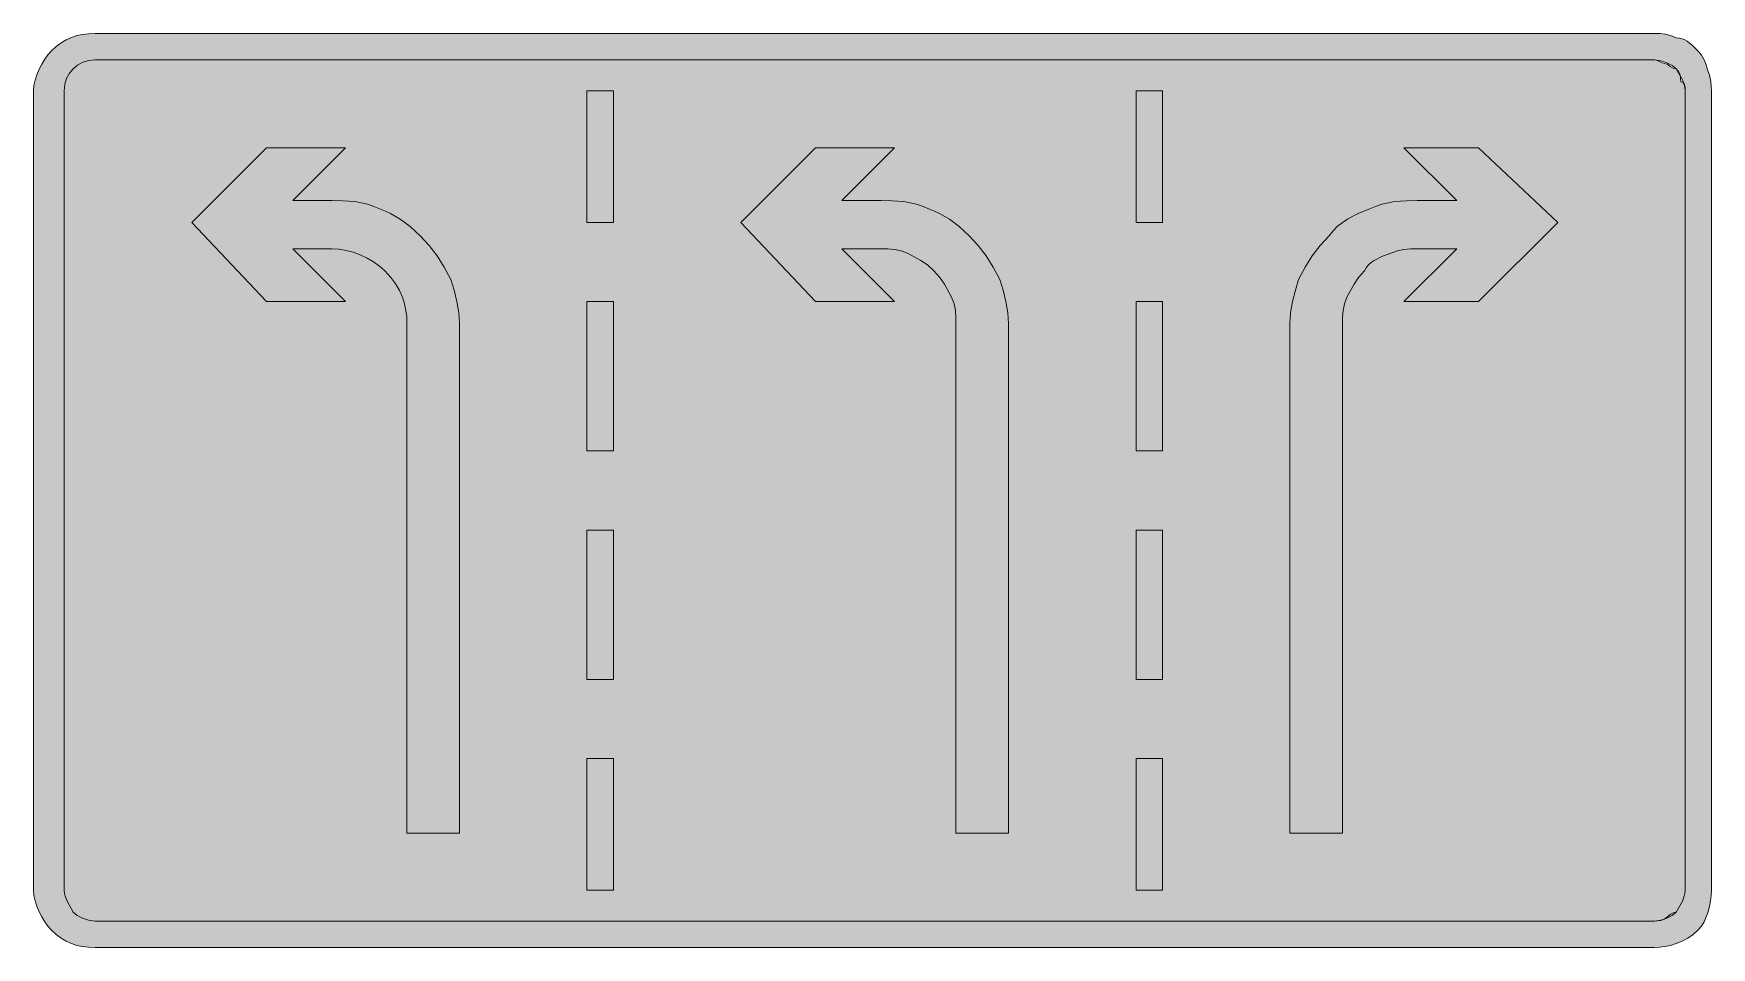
# Model space of a CAD drawing. Header units: metres. Extents: x 54 to 512, y 12 to 261.
import ezdxf

# ---------------------------------------------------------------- set-up
doc = ezdxf.new("R2010")
doc.units = ezdxf.units.M
doc.layers.add('FILL_BLACK_000000', color=7, linetype='Continuous', true_color=0x000000)
doc.layers.add('FILL_WHITE_FFFFFF', color=7, linetype='Continuous', true_color=0xffffff)

msp = doc.modelspace()

# ---------------------------------------------------------------- hatches: boundary and pattern name
at = {"layer": 'FILL_BLACK_000000', "true_color": 0x000000}
h = msp.add_hatch(color=7, dxfattribs=at)
h.dxf.hatch_style = 1
h.paths.add_polyline_path([(498.26, 261.34), (499.65, 261.21), (501.04, 260.85), (502.65, 260.16), (503.5, 260.1), (504.26, 259.93), (504.97, 259.65), (505.65, 259.26), (507.04, 258.13), (508.65, 256.56), (509.53, 255.47), (510.3, 254.16), (510.84, 252.85), (511.05, 251.76), (511.74, 249.98), (512.1, 248.31), (512.25, 245.76), (512.25, 27.36), (512.19, 25.96), (512.03, 24.49), (511.74, 22.99), (511.35, 21.51), (510.84, 20.08), (510.23, 18.75), (509.49, 17.57), (508.65, 16.56), (507.25, 15.32), (505.76, 14.29), (504.22, 13.46), (502.65, 12.81), (501.08, 12.33), (499.54, 12), (498.05, 11.82), (496.65, 11.76), (70.65, 11.76), (68.9, 11.82), (67.26, 12), (65.69, 12.33), (64.2, 12.81), (62.76, 13.46), (61.37, 14.29), (60, 15.32), (58.65, 16.56), (57.75, 17.57), (56.89, 18.75), (56.08, 20.08), (55.35, 21.51), (54.74, 22.99), (54.26, 24.49), (53.96, 25.96), (53.85, 27.36), (53.85, 245.76), (53.96, 247.16), (54.26, 248.63), (54.74, 250.13), (55.35, 251.61), (56.08, 253.04), (56.89, 254.37), (57.75, 255.55), (58.65, 256.56), (60, 257.8), (61.37, 258.83), (62.76, 259.66), (64.2, 260.31), (65.69, 260.79), (67.26, 261.12), (68.9, 261.3), (70.65, 261.36), (496.65, 261.36), (498.26, 261.34)])
h.paths.add_polyline_path([(67.31, 253.52), (65.88, 252.77), (64.65, 251.76), (63.64, 250.53), (62.89, 249.1), (62.41, 247.5), (62.25, 245.76), (62.25, 27.36), (62.3, 26.51), (62.46, 25.75), (63, 24.36), (64.65, 21.36), (65.76, 20.48), (67.2, 19.71), (68.87, 19.17), (70.65, 18.96), (496.65, 18.96), (497.55, 18.98), (498.45, 19.11), (499.35, 19.47), (500.25, 20.16), (501, 20.76), (501.77, 21.17), (502.65, 21.36), (504.3, 24.36), (504.84, 25.75), (505, 26.51), (505.05, 27.36), (505.05, 245.76), (505, 246.61), (504.84, 247.37), (504.3, 248.76), (502.65, 251.76), (501.54, 252.64), (500.1, 253.41), (498.43, 253.95), (496.65, 254.16), (70.65, 254.16), (68.91, 254), (67.31, 253.52)], flags=16)
h = msp.add_hatch(color=7, dxfattribs=at)
h.dxf.hatch_style = 1
h.paths.add_polyline_path([(205.05, 245.76), (212.25, 245.76), (212.25, 209.76), (205.05, 209.76), (205.05, 245.76)])
h = msp.add_hatch(color=7, dxfattribs=at)
h.dxf.hatch_style = 1
h.paths.add_polyline_path([(355.05, 245.76), (362.25, 245.76), (362.25, 209.76), (355.05, 209.76), (355.05, 245.76)])
h = msp.add_hatch(color=7, dxfattribs=at)
h.dxf.hatch_style = 1
h.paths.add_polyline_path([(139.05, 230.16), (124.65, 215.76), (135.45, 215.76), (138.36, 215.72), (141.6, 215.46), (143.31, 215.17), (145.07, 214.75), (146.85, 214.15), (148.65, 213.36), (150, 212.85), (151.35, 212.23), (154.05, 210.66), (156.75, 208.63), (159.45, 206.16), (161.94, 203.44), (164.1, 200.61), (166.03, 197.55), (167.85, 194.16), (168.73, 191.27), (169.5, 188.16), (170.04, 185.05), (170.25, 182.16), (170.25, 42.96), (155.85, 42.96), (155.85, 182.16), (155.79, 183.96), (155.59, 185.76), (155.22, 187.56), (154.65, 189.36), (153.86, 191.16), (152.81, 192.96), (151.49, 194.76), (149.85, 196.56), (148.39, 197.85), (146.76, 199.02), (144.98, 200.04), (143.1, 200.91), (141.17, 201.61), (139.22, 202.13), (137.3, 202.45), (135.45, 202.56), (124.65, 202.56), (139.05, 188.16), (117.45, 188.16), (97.05, 209.76), (117.45, 230.16), (139.05, 230.16)])
h = msp.add_hatch(color=7, dxfattribs=at)
h.dxf.hatch_style = 1
h.paths.add_polyline_path([(289.05, 230.16), (274.65, 215.76), (285.45, 215.76), (288.36, 215.72), (291.6, 215.46), (293.31, 215.17), (295.07, 214.75), (296.85, 214.15), (298.65, 213.36), (300, 212.85), (301.35, 212.23), (304.05, 210.66), (306.75, 208.63), (309.45, 206.16), (311.94, 203.44), (314.1, 200.61), (316.03, 197.55), (317.85, 194.16), (318.73, 191.27), (319.5, 188.16), (320.04, 185.05), (320.25, 182.16), (320.25, 42.96), (305.85, 42.96), (305.85, 182.16), (305.83, 183.96), (305.7, 185.76), (305.34, 187.56), (304.65, 189.36), (302.7, 192.96), (301.44, 194.76), (299.85, 196.56), (298.05, 198.15), (296.25, 199.41), (292.65, 201.36), (290.85, 202.05), (289.05, 202.41), (287.25, 202.54), (285.45, 202.56), (274.65, 202.56), (289.05, 188.16), (267.45, 188.16), (247.05, 209.76), (267.45, 230.16), (289.05, 230.16)])
h = msp.add_hatch(color=7, dxfattribs=at)
h.dxf.hatch_style = 1
h.paths.add_polyline_path([(470.25, 209.76), (448.65, 188.16), (428.25, 188.16), (442.65, 202.56), (431.85, 202.56), (430.05, 202.54), (428.25, 202.41), (426.45, 202.05), (424.65, 201.36), (422.18, 200.44), (420.15, 199.41), (419.31, 198.82), (418.58, 198.15), (417.96, 197.41), (417.45, 196.56), (415.86, 194.76), (414.6, 192.96), (412.65, 189.36), (411.96, 187.56), (411.6, 185.76), (411.47, 183.96), (411.45, 182.16), (411.45, 42.96), (397.05, 42.96), (397.05, 182.16), (397.26, 185.05), (397.8, 188.16), (398.57, 191.27), (399.45, 194.16), (401.27, 197.55), (403.2, 200.61), (405.36, 203.44), (407.85, 206.16), (408.86, 207.45), (410.04, 208.63), (411.37, 209.7), (412.8, 210.66), (414.28, 211.5), (415.78, 212.23), (418.65, 213.36), (420.45, 214.15), (422.23, 214.75), (423.99, 215.17), (425.7, 215.46), (428.94, 215.72), (431.85, 215.76), (442.65, 215.76), (428.25, 230.16), (448.65, 230.16), (470.25, 209.76)])
h = msp.add_hatch(color=7, dxfattribs=at)
h.dxf.hatch_style = 1
h.paths.add_polyline_path([(205.05, 188.16), (212.25, 188.16), (212.25, 147.36), (205.05, 147.36), (205.05, 188.16)])
h = msp.add_hatch(color=7, dxfattribs=at)
h.dxf.hatch_style = 1
h.paths.add_polyline_path([(355.05, 188.16), (362.25, 188.16), (362.25, 147.36), (355.05, 147.36), (355.05, 188.16)])
h = msp.add_hatch(color=7, dxfattribs=at)
h.dxf.hatch_style = 1
h.paths.add_polyline_path([(205.05, 125.76), (212.25, 125.76), (212.25, 84.96), (205.05, 84.96), (205.05, 125.76)])
h = msp.add_hatch(color=7, dxfattribs=at)
h.dxf.hatch_style = 1
h.paths.add_polyline_path([(355.05, 125.76), (362.25, 125.76), (362.25, 84.96), (355.05, 84.96), (355.05, 125.76)])
h = msp.add_hatch(color=7, dxfattribs=at)
h.dxf.hatch_style = 1
h.paths.add_polyline_path([(205.05, 63.36), (212.25, 63.36), (212.25, 27.36), (205.05, 27.36), (205.05, 63.36)])
h = msp.add_hatch(color=7, dxfattribs=at)
h.dxf.hatch_style = 1
h.paths.add_polyline_path([(355.05, 63.36), (362.25, 63.36), (362.25, 27.36), (355.05, 27.36), (355.05, 63.36)])
at = {"layer": 'FILL_WHITE_FFFFFF', "true_color": 0xffffff}
h = msp.add_hatch(color=7, dxfattribs=at)
h.dxf.hatch_style = 1
h.paths.add_polyline_path([(496.65, 254.16), (497.55, 253.97), (498.45, 253.56), (499.35, 253.15), (500.25, 252.96), (501, 252.36), (501.77, 251.95), (502.65, 251.76), (503.34, 250.86), (503.7, 249.96), (503.83, 249.06), (503.85, 248.16), (504.25, 248.11), (504.54, 247.95), (504.9, 247.41), (505.03, 246.64), (505.05, 245.76), (505.05, 27.36), (505, 26.51), (504.84, 25.75), (504.3, 24.36), (502.65, 21.36), (501.54, 20.48), (500.1, 19.71), (498.43, 19.17), (496.65, 18.96), (70.65, 18.96), (68.87, 19.17), (67.2, 19.71), (65.76, 20.48), (64.65, 21.36), (63, 24.36), (62.46, 25.75), (62.3, 26.51), (62.25, 27.36), (62.25, 245.76), (62.41, 247.5), (62.89, 249.1), (63.64, 250.53), (64.65, 251.76), (65.88, 252.77), (67.31, 253.52), (68.91, 254), (70.65, 254.16), (496.65, 254.16)])

# ---------------------------------------------------------------- linework, layer by layer
at = {"layer": 'FILL_BLACK_000000', "lineweight": 0, "true_color": 0x000000}
for points in [[(498.26, 261.34), (499.65, 261.21), (501.04, 260.85), (502.65, 260.16), (503.5, 260.1), (504.26, 259.93), (504.97, 259.65), (505.65, 259.26), (507.04, 258.13), (508.65, 256.56), (509.53, 255.47), (510.3, 254.16), (510.84, 252.85), (511.05, 251.76), (511.74, 249.98), (512.1, 248.31), (512.25, 245.76), (512.25, 27.36), (512.19, 25.96), (512.03, 24.49), (511.74, 22.99), (511.35, 21.51), (510.84, 20.08), (510.23, 18.75), (509.49, 17.57), (508.65, 16.56), (507.25, 15.32), (505.76, 14.29), (504.22, 13.46), (502.65, 12.81), (501.08, 12.33), (499.54, 12), (498.05, 11.82), (496.65, 11.76), (70.65, 11.76), (68.9, 11.82), (67.26, 12), (65.69, 12.33), (64.2, 12.81), (62.76, 13.46), (61.37, 14.29), (60, 15.32), (58.65, 16.56), (57.75, 17.57), (56.89, 18.75), (56.08, 20.08), (55.35, 21.51), (54.74, 22.99), (54.26, 24.49), (53.96, 25.96), (53.85, 27.36), (53.85, 245.76), (53.96, 247.16), (54.26, 248.63), (54.74, 250.13), (55.35, 251.61), (56.08, 253.04), (56.89, 254.37), (57.75, 255.55), (58.65, 256.56), (60, 257.8), (61.37, 258.83), (62.76, 259.66), (64.2, 260.31), (65.69, 260.79), (67.26, 261.12), (68.9, 261.3), (70.65, 261.36), (496.65, 261.36)], [(67.31, 253.52), (65.88, 252.77), (64.65, 251.76), (63.64, 250.53), (62.89, 249.1), (62.41, 247.5), (62.25, 245.76), (62.25, 27.36), (62.3, 26.51), (62.46, 25.75), (63, 24.36), (64.65, 21.36), (65.76, 20.48), (67.2, 19.71), (68.87, 19.17), (70.65, 18.96), (496.65, 18.96), (497.55, 18.98), (498.45, 19.11), (499.35, 19.47), (500.25, 20.16), (501, 20.76), (501.77, 21.17), (502.65, 21.36), (504.3, 24.36), (504.84, 25.75), (505, 26.51), (505.05, 27.36), (505.05, 245.76), (505, 246.61), (504.84, 247.37), (504.3, 248.76), (502.65, 251.76), (501.54, 252.64), (500.1, 253.41), (498.43, 253.95), (496.65, 254.16), (70.65, 254.16), (68.91, 254)], [(205.05, 245.76), (212.25, 245.76), (212.25, 209.76), (205.05, 209.76)], [(355.05, 245.76), (362.25, 245.76), (362.25, 209.76), (355.05, 209.76)], [(139.05, 230.16), (124.65, 215.76), (135.45, 215.76), (138.36, 215.72), (141.6, 215.46), (143.31, 215.17), (145.07, 214.75), (146.85, 214.15), (148.65, 213.36), (150, 212.85), (151.35, 212.23), (154.05, 210.66), (156.75, 208.63), (159.45, 206.16), (161.94, 203.44), (164.1, 200.61), (166.03, 197.55), (167.85, 194.16), (168.73, 191.27), (169.5, 188.16), (170.04, 185.05), (170.25, 182.16), (170.25, 42.96), (155.85, 42.96), (155.85, 182.16), (155.79, 183.96), (155.59, 185.76), (155.22, 187.56), (154.65, 189.36), (153.86, 191.16), (152.81, 192.96), (151.49, 194.76), (149.85, 196.56), (148.39, 197.85), (146.76, 199.02), (144.98, 200.04), (143.1, 200.91), (141.17, 201.61), (139.22, 202.13), (137.3, 202.45), (135.45, 202.56), (124.65, 202.56), (139.05, 188.16), (117.45, 188.16), (97.05, 209.76), (117.45, 230.16)], [(289.05, 230.16), (274.65, 215.76), (285.45, 215.76), (288.36, 215.72), (291.6, 215.46), (293.31, 215.17), (295.07, 214.75), (296.85, 214.15), (298.65, 213.36), (300, 212.85), (301.35, 212.23), (304.05, 210.66), (306.75, 208.63), (309.45, 206.16), (311.94, 203.44), (314.1, 200.61), (316.03, 197.55), (317.85, 194.16), (318.73, 191.27), (319.5, 188.16), (320.04, 185.05), (320.25, 182.16), (320.25, 42.96), (305.85, 42.96), (305.85, 182.16), (305.83, 183.96), (305.7, 185.76), (305.34, 187.56), (304.65, 189.36), (302.7, 192.96), (301.44, 194.76), (299.85, 196.56), (298.05, 198.15), (296.25, 199.41), (292.65, 201.36), (290.85, 202.05), (289.05, 202.41), (287.25, 202.54), (285.45, 202.56), (274.65, 202.56), (289.05, 188.16), (267.45, 188.16), (247.05, 209.76), (267.45, 230.16)], [(470.25, 209.76), (448.65, 188.16), (428.25, 188.16), (442.65, 202.56), (431.85, 202.56), (430.05, 202.54), (428.25, 202.41), (426.45, 202.05), (424.65, 201.36), (422.18, 200.44), (420.15, 199.41), (419.31, 198.82), (418.58, 198.15), (417.96, 197.41), (417.45, 196.56), (415.86, 194.76), (414.6, 192.96), (412.65, 189.36), (411.96, 187.56), (411.6, 185.76), (411.47, 183.96), (411.45, 182.16), (411.45, 42.96), (397.05, 42.96), (397.05, 182.16), (397.26, 185.05), (397.8, 188.16), (398.57, 191.27), (399.45, 194.16), (401.27, 197.55), (403.2, 200.61), (405.36, 203.44), (407.85, 206.16), (408.86, 207.45), (410.04, 208.63), (411.37, 209.7), (412.8, 210.66), (414.28, 211.5), (415.78, 212.23), (418.65, 213.36), (420.45, 214.15), (422.23, 214.75), (423.99, 215.17), (425.7, 215.46), (428.94, 215.72), (431.85, 215.76), (442.65, 215.76), (428.25, 230.16), (448.65, 230.16)], [(205.05, 188.16), (212.25, 188.16), (212.25, 147.36), (205.05, 147.36)], [(355.05, 188.16), (362.25, 188.16), (362.25, 147.36), (355.05, 147.36)], [(205.05, 125.76), (212.25, 125.76), (212.25, 84.96), (205.05, 84.96)], [(355.05, 125.76), (362.25, 125.76), (362.25, 84.96), (355.05, 84.96)], [(205.05, 63.36), (212.25, 63.36), (212.25, 27.36), (205.05, 27.36)], [(355.05, 63.36), (362.25, 63.36), (362.25, 27.36), (355.05, 27.36)]]:
    msp.add_lwpolyline(points, close=True, dxfattribs=at)
at = {"layer": 'FILL_WHITE_FFFFFF', "lineweight": 0, "true_color": 0xffffff}
msp.add_lwpolyline([(496.65, 254.16), (497.55, 253.97), (498.45, 253.56), (499.35, 253.15), (500.25, 252.96), (501, 252.36), (501.77, 251.95), (502.65, 251.76), (503.34, 250.86), (503.7, 249.96), (503.83, 249.06), (503.85, 248.16), (504.25, 248.11), (504.54, 247.95), (504.9, 247.41), (505.03, 246.64), (505.05, 245.76), (505.05, 27.36), (505, 26.51), (504.84, 25.75), (504.3, 24.36), (502.65, 21.36), (501.54, 20.48), (500.1, 19.71), (498.43, 19.17), (496.65, 18.96), (70.65, 18.96), (68.87, 19.17), (67.2, 19.71), (65.76, 20.48), (64.65, 21.36), (63, 24.36), (62.46, 25.75), (62.3, 26.51), (62.25, 27.36), (62.25, 245.76), (62.41, 247.5), (62.89, 249.1), (63.64, 250.53), (64.65, 251.76), (65.88, 252.77), (67.31, 253.52), (68.91, 254), (70.65, 254.16)], close=True, dxfattribs=at)

doc.saveas('drawing.dxf')
